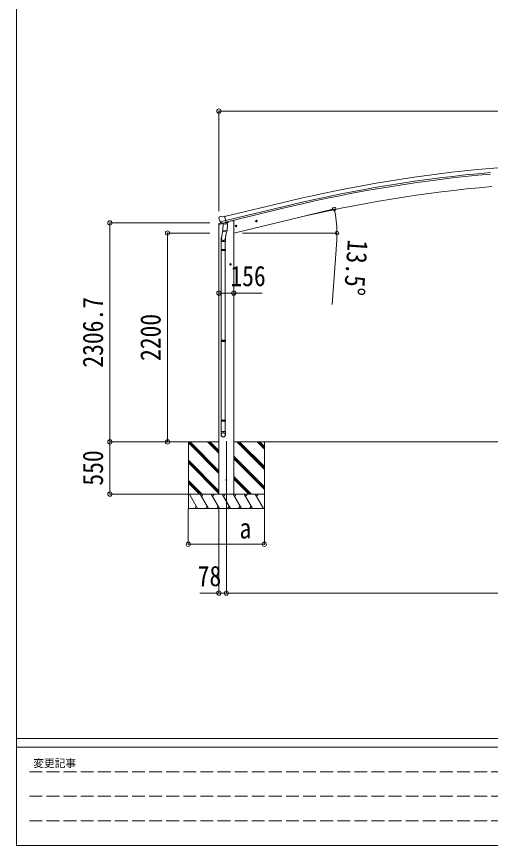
# Model space of a CAD drawing. Units: millimetres at full size. Extents: x -12578 to 12718, y -8779 to 8681.
# Drawn here: x -12578 to -7593, y -8779 to -49 of the extents above; entities that cross this region are included whole.
import ezdxf
from ezdxf.enums import TextEntityAlignment as Align

# ---------------------------------------------------------------- set-up
doc = ezdxf.new("R2010")
doc.units = ezdxf.units.MM
doc.header["$LTSCALE"] = 45
doc.header["$PDMODE"] = 32
doc.header["$PDSIZE"] = 45
doc.linetypes.add('DASHED3', pattern=[4, 3, -1])
for name, color, linetype, lineweight in [('0-0_0', 7, 'Continuous', 9), ('0-1_本体', 4, 'Continuous', 9), ('0-2_部品', 7, 'Continuous', 9), ('0-8_PARTS2', 2, 'Continuous', 9), ('0-A_寸法', 6, 'Continuous', 9), ('F-0_240', 7, 'Continuous', 9)]:
    doc.layers.add(name, color=color, linetype=linetype, lineweight=lineweight)
doc.styles.add('ＭＳ ゴシック', font='')
doc.styles.get('ＭＳ ゴシック').set_extended_font_data('MS Gothic')

msp = doc.modelspace()

# ---------------------------------------------------------------- linework, layer by layer
at = {"layer": '0-0_0'}
for p, q in [((-10448.99, -4528.76), (-10847.66, -4528.76)), ((-10770.74, -4528.76), (-10770.74, -5228.76)), ((-10448.49, -4860.52), (-10770.74, -4538.28)), ((-10448.49, -4846.38), (-10766.11, -4528.77)), ((-10448.49, -4832.24), (-10751.96, -4528.77)), ((-10448.49, -4648.39), (-10568.13, -4528.76)), ((-10448.49, -4634.25), (-10553.98, -4528.76)), ((-10448.49, -4620.11), (-10539.84, -4528.76)), ((-10292.99, -4528.76), (-3424.03, -4528.76)), ((-9970.74, -4817.77), (-10259.76, -4528.76)), ((-9970.74, -4803.63), (-10245.62, -4528.76)), ((-9970.74, -4789.49), (-10231.47, -4528.76)), ((-9970.74, -4605.64), (-10047.63, -4528.76)), ((-9970.74, -4591.5), (-10033.48, -4528.76)), ((-10019.33, -4528.77), (-10019.34, -4528.76)), ((-9970.74, -4577.36), (-10019.32, -4528.78)), ((-9970.74, -4528.76), (-9970.74, -5228.76)), ((-9970.74, -5001.62), (-10292.99, -4679.37)), ((-9970.74, -5015.76), (-10292.99, -4693.52)), ((-9970.74, -5029.91), (-10292.99, -4707.66)), ((-10448.49, -5044.37), (-10770.74, -4722.12)), ((-10448.49, -5058.51), (-10770.74, -4736.27)), ((-10448.49, -5072.66), (-10770.74, -4750.41)), ((-10626.23, -5078.76), (-10770.74, -4934.26)), ((-10640.38, -5078.76), (-10770.74, -4948.4)), ((-10654.52, -5078.76), (-10770.74, -4962.54)), ((-10105.73, -5078.76), (-10292.99, -4891.51)), ((-10119.88, -5078.76), (-10292.99, -4905.65)), ((-10134.02, -5078.76), (-10292.99, -4919.79)), ((-10770.74, -5078.76), (-9970.74, -5078.76)), ((-10673.85, -5228.76), (-10760.46, -5078.76)), ((-10558.38, -5228.76), (-10644.99, -5078.76)), ((-10614.98, -5078.76), (-10629.99, -5104.74)), ((-10442.91, -5228.76), (-10529.52, -5078.76)), ((-10514.51, -5104.74), (-10499.51, -5078.76)), ((-10327.44, -5228.76), (-10414.04, -5078.76)), ((-10399.04, -5104.74), (-10384.04, -5078.76)), ((-10211.97, -5228.76), (-10298.57, -5078.76)), ((-10283.57, -5104.75), (-10268.57, -5078.76)), ((-10096.5, -5228.76), (-10183.11, -5078.76)), ((-10168.1, -5104.75), (-10153.1, -5078.76)), ((-9981.03, -5228.76), (-10067.63, -5078.76)), ((-10052.63, -5104.74), (-10037.63, -5078.76)), ((-9970.74, -5228.76), (-10770.74, -5228.76)), ((-10688.85, -5202.78), (-10703.85, -5228.76)), ((-10573.38, -5202.78), (-10588.38, -5228.76)), ((-10457.91, -5202.78), (-10472.91, -5228.76)), ((-10342.44, -5202.78), (-10357.44, -5228.76)), ((-10226.97, -5202.78), (-10241.97, -5228.76)), ((-10111.5, -5202.78), (-10126.5, -5228.76))]:
    msp.add_line(p, q, dxfattribs=at)
at = {"layer": '0-1_本体'}
for p, q in [((-6904.96, -1588.38), (-7596.38, -1648.62)), ((-10388.98, -2154.54), (-9713.29, -1992.58)), ((-10378.89, -2196.51), (-9703.23, -2034.56)), ((-10374.97, -2212.88), (-9699.3, -2050.93)), ((-10293.49, -2328.76), (-9682.68, -2182.12)), ((-10449.16, -2237.73), (-10449.16, -5078.76)), ((-10293.16, -2198.76), (-10293.16, -5078.76))]:
    msp.add_line(p, q, dxfattribs=at)
msp.add_lwpolyline([(-10293.16, -2198.76), (-10313.16, -2198.76), (-10347, -2206.89)], dxfattribs=at)
for centre, radius, start, end in [((-6340.53, -16063.84), 14469.82, 94.97901, 103.47901), ((-6340.53, -16063.84), 14426.65, 94.97901, 103.47901), ((-6340.53, -16063.84), 14409.82, 94.97901, 103.47901), ((-6323.11, -16176.94), 14392.42, 95.00113, 103.49889)]:
    msp.add_arc(centre, radius, start, end, dxfattribs=at)
at = {"layer": '0-2_部品'}
for p, q in [((-10450.43, -2170.13), (-10450.15, -2171.28)), ((-10450.43, -2170.13), (-10450.15, -2171.28)), ((-10446.21, -2161.56), (-10450.07, -2167.85)), ((-10446.21, -2161.56), (-10450.07, -2167.85)), ((-10443.11, -2159.31), (-10429.93, -2156.14)), ((-10443.11, -2159.31), (-10429.93, -2156.14)), ((-10415.37, -2158.82), (-10428.63, -2156.12)), ((-10415.37, -2158.82), (-10428.63, -2156.12)), ((-10415.37, -2158.82), (-10389.44, -2152.59)), ((-10415.37, -2158.82), (-10389.44, -2152.59)), ((-10451.56, -2238.47), (-10408.85, -2228.21)), ((-10451.56, -2238.47), (-10408.85, -2228.21)), ((-10451.56, -2231.58), (-10451.56, -2238.47)), ((-10451.56, -2231.58), (-10451.56, -2238.47)), ((-10423.05, -2222.37), (-10449.26, -2228.66)), ((-10423.05, -2222.37), (-10449.26, -2228.66)), ((-10436.37, -2210.44), (-10378.87, -2196.63)), ((-10436.37, -2210.44), (-10378.87, -2196.63)), ((-10419.52, -2225.35), (-10435.9, -2210.86)), ((-10419.52, -2225.35), (-10435.9, -2210.86)), ((-10416.81, -2225.92), (-10409.29, -2224.11)), ((-10416.81, -2225.92), (-10409.29, -2224.11)), ((-10415.98, -2225.81), (-10414.45, -2225.44)), ((-10415.98, -2225.81), (-10414.45, -2225.44)), ((-10414.45, -2225.44), (-10377.74, -2216.63)), ((-10414.45, -2225.44), (-10377.74, -2216.63)), ((-10412.61, -2225.67), (-10412.66, -2226.41)), ((-10412.61, -2225.67), (-10412.66, -2226.41)), ((-10411.91, -2227.45), (-10386.09, -2233.89)), ((-10411.91, -2227.45), (-10386.09, -2233.89)), ((-10404.99, -2232.8), (-10409.66, -2299.64)), ((-10404.99, -2232.8), (-10409.66, -2299.64)), ((-10359.3, -2236), (-10404.99, -2232.8)), ((-10359.3, -2236), (-10404.99, -2232.8)), ((-10403.21, -2229.62), (-10403.44, -2232.91)), ((-10403.21, -2229.62), (-10403.44, -2232.91)), ((-10383.7, -2218.46), (-10384.72, -2233.06)), ((-10383.7, -2218.46), (-10384.72, -2233.06)), ((-10377.74, -2216.63), (-10376.21, -2216.27)), ((-10377.74, -2216.63), (-10376.21, -2216.27)), ((-10374.66, -2214.16), (-10373.72, -2214.23)), ((-10374.66, -2214.16), (-10373.72, -2214.23)), ((-10373.72, -2214.23), (-10360.4, -2229.54)), ((-10373.72, -2214.23), (-10360.4, -2229.54)), ((-10369.72, -2218.82), (-10350.83, -2214.29)), ((-10369.72, -2218.82), (-10350.83, -2214.29)), ((-10363.97, -2302.83), (-10359.3, -2236)), ((-10363.97, -2302.83), (-10359.3, -2236)), ((-10360.4, -2229.54), (-10360.85, -2235.89)), ((-10360.4, -2229.54), (-10360.85, -2235.89)), ((-10347, -2206.11), (-10347, -2209.42)), ((-10347, -2206.11), (-10347, -2209.42)), ((-10278.52, -2256.57), (-10259.07, -2251.91)), ((-10278.52, -2256.57), (-10259.07, -2251.91)), ((-10273.96, -2248.8), (-10276.09, -2255.99)), ((-10273.96, -2248.8), (-10276.09, -2255.99)), ((-10266.66, -2247.04), (-10273.96, -2248.8)), ((-10266.66, -2247.04), (-10273.96, -2248.8)), ((-10266.46, -2263.96), (-10271.13, -2244.52)), ((-10266.46, -2263.96), (-10271.13, -2244.52)), ((-10261.5, -2252.49), (-10266.66, -2247.04)), ((-10261.5, -2252.49), (-10266.66, -2247.04)), ((-10263.63, -2259.68), (-10261.5, -2252.49)), ((-10263.63, -2259.68), (-10261.5, -2252.49)), ((-10064.69, -2204.83), (-10045.24, -2200.16)), ((-10064.69, -2204.83), (-10045.24, -2200.16)), ((-10060.13, -2197.05), (-10062.27, -2204.24)), ((-10060.13, -2197.05), (-10062.27, -2204.24)), ((-10052.84, -2195.29), (-10060.13, -2197.05)), ((-10052.84, -2195.29), (-10060.13, -2197.05)), ((-10052.63, -2212.21), (-10057.3, -2192.77)), ((-10052.63, -2212.21), (-10057.3, -2192.77)), ((-10047.67, -2200.74), (-10052.84, -2195.29)), ((-10047.67, -2200.74), (-10052.84, -2195.29)), ((-10049.8, -2207.94), (-10047.67, -2200.74)), ((-10049.8, -2207.94), (-10047.67, -2200.74)), ((-10409.32, -2294.75), (-10423.84, -2382.52)), ((-10409.32, -2294.75), (-10423.84, -2382.52)), ((-10410.52, -2312.1), (-10409.65, -2299.64)), ((-10410.52, -2312.1), (-10409.65, -2299.64)), ((-10410.13, -2313.46), (-10410.13, -2313.46)), ((-10410.13, -2313.46), (-10410.13, -2313.46)), ((-10363.97, -2302.83), (-10409.66, -2299.64)), ((-10363.97, -2302.83), (-10409.66, -2299.64)), ((-10408.68, -2314.24), (-10366.98, -2317.16)), ((-10408.68, -2314.24), (-10366.98, -2317.16)), ((-10370.49, -2316.91), (-10383.14, -2391.84)), ((-10370.49, -2316.91), (-10383.14, -2391.84)), ((-10363.99, -2302.83), (-10364.87, -2315.53)), ((-10363.99, -2302.83), (-10364.87, -2315.53)), ((-10425.99, -2419.68), (-10425.99, -2385.33)), ((-10425.99, -2419.68), (-10425.99, -2385.33)), ((-10379.99, -2419.68), (-10425.99, -2419.68)), ((-10379.99, -2419.68), (-10425.99, -2419.68)), ((-10423.99, -2419.68), (-10423.99, -2502.2)), ((-10423.99, -2419.68), (-10423.99, -2502.2)), ((-10381.99, -2419.68), (-10381.99, -2502.2)), ((-10381.99, -2419.68), (-10381.99, -2502.2)), ((-10379.99, -2385.03), (-10379.99, -2419.68)), ((-10379.99, -2385.03), (-10379.99, -2419.68)), ((-10425.99, -2504.2), (-10424.99, -2502.2)), ((-10425.99, -2504.2), (-10424.99, -2502.2)), ((-10379.99, -2504.2), (-10425.99, -2504.2)), ((-10379.99, -2504.2), (-10425.99, -2504.2)), ((-10379.99, -2512.2), (-10425.99, -2512.2)), ((-10379.99, -2512.2), (-10425.99, -2512.2)), ((-10380.99, -2502.2), (-10424.99, -2502.2)), ((-10380.99, -2502.2), (-10424.99, -2502.2)), ((-10380.99, -2514.2), (-10424.99, -2514.2)), ((-10380.99, -2514.2), (-10424.99, -2514.2)), ((-10423.99, -2514.2), (-10423.99, -3458.39)), ((-10423.99, -2514.2), (-10423.99, -3458.39)), ((-10381.99, -2514.2), (-10381.99, -3458.39)), ((-10381.99, -2514.2), (-10381.99, -3458.39)), ((-10379.99, -2504.2), (-10380.99, -2502.2)), ((-10379.99, -2504.2), (-10380.99, -2502.2)), ((-10379.99, -2512.2), (-10380.99, -2514.2)), ((-10379.99, -2512.2), (-10380.99, -2514.2)), ((-10379.99, -2504.2), (-10379.99, -2512.2)), ((-10379.99, -2504.2), (-10379.99, -2512.2)), ((-10317.49, -2658.26), (-10337.49, -2658.26)), ((-10317.49, -2658.26), (-10337.49, -2658.26)), ((-10327.49, -2650.76), (-10333.99, -2654.51)), ((-10327.49, -2650.76), (-10333.99, -2654.51)), ((-10333.99, -2654.51), (-10333.99, -2662.02)), ((-10333.99, -2654.51), (-10333.99, -2662.02)), ((-10333.99, -2662.02), (-10327.49, -2665.77)), ((-10333.99, -2662.02), (-10327.49, -2665.77)), ((-10327.49, -2668.26), (-10327.49, -2648.26)), ((-10327.49, -2668.26), (-10327.49, -2648.26)), ((-10320.99, -2654.51), (-10327.49, -2650.76)), ((-10320.99, -2654.51), (-10327.49, -2650.76)), ((-10425.99, -3460.39), (-10424.99, -3458.39)), ((-10425.99, -3460.39), (-10424.99, -3458.39)), ((-10379.99, -3460.39), (-10425.99, -3460.39)), ((-10379.99, -3460.39), (-10425.99, -3460.39)), ((-10379.99, -3468.39), (-10425.99, -3468.39)), ((-10379.99, -3468.39), (-10425.99, -3468.39)), ((-10380.99, -3458.39), (-10424.99, -3458.39)), ((-10380.99, -3458.39), (-10424.99, -3458.39)), ((-10380.99, -3470.39), (-10424.99, -3470.39)), ((-10380.99, -3470.39), (-10424.99, -3470.39)), ((-10423.99, -3470.39), (-10423.99, -4298.32)), ((-10423.99, -3470.39), (-10423.99, -4298.32)), ((-10381.99, -3470.39), (-10381.99, -4298.32)), ((-10381.99, -3470.39), (-10381.99, -4298.32)), ((-10379.99, -3460.39), (-10380.99, -3458.39)), ((-10379.99, -3460.39), (-10380.99, -3458.39)), ((-10379.99, -3468.39), (-10380.99, -3470.39)), ((-10379.99, -3468.39), (-10380.99, -3470.39)), ((-10379.99, -3460.39), (-10379.99, -3468.39)), ((-10379.99, -3460.39), (-10379.99, -3468.39)), ((-10425.99, -4300.32), (-10424.99, -4298.32)), ((-10425.99, -4300.32), (-10424.99, -4298.32)), ((-10379.99, -4300.32), (-10425.99, -4300.32)), ((-10379.99, -4300.32), (-10425.99, -4300.32)), ((-10379.99, -4308.32), (-10425.99, -4308.32)), ((-10379.99, -4308.32), (-10425.99, -4308.32)), ((-10380.99, -4298.32), (-10424.99, -4298.32)), ((-10380.99, -4298.32), (-10424.99, -4298.32)), ((-10380.99, -4310.32), (-10424.99, -4310.32)), ((-10380.99, -4310.32), (-10424.99, -4310.32)), ((-10423.99, -4310.32), (-10423.99, -4420.32)), ((-10423.99, -4310.32), (-10423.99, -4420.32)), ((-10381.99, -4310.32), (-10381.99, -4420.32)), ((-10381.99, -4310.32), (-10381.99, -4420.32)), ((-10379.99, -4300.32), (-10380.99, -4298.32)), ((-10379.99, -4300.32), (-10380.99, -4298.32)), ((-10379.99, -4308.32), (-10380.99, -4310.32)), ((-10379.99, -4308.32), (-10380.99, -4310.32)), ((-10379.99, -4300.32), (-10379.99, -4308.32)), ((-10379.99, -4300.32), (-10379.99, -4308.32)), ((-10425.99, -4454.46), (-10425.99, -4420.32)), ((-10379.99, -4420.32), (-10425.99, -4420.32)), ((-10425.99, -4454.46), (-10425.99, -4420.32)), ((-10379.99, -4420.32), (-10425.99, -4420.32)), ((-10379.99, -4454.46), (-10379.99, -4420.32)), ((-10379.99, -4454.46), (-10379.99, -4420.32))]:
    msp.add_line(p, q, dxfattribs=at)
for points in [[(-10384.01, -2218.04), (-10374.29, -2215.71), (-10389.44, -2152.59)], [(-10384.01, -2218.04), (-10374.29, -2215.71), (-10389.44, -2152.59)], [(-10436.65, -2209.86), (-10436.06, -2210.71), (-10435.9, -2210.86)], [(-10436.65, -2209.86), (-10436.06, -2210.71), (-10435.9, -2210.86)], [(-10384.01, -2218.04), (-10384.25, -2218.19), (-10409.02, -2224.14), (-10409.29, -2224.11)], [(-10384.01, -2218.04), (-10384.25, -2218.19), (-10409.02, -2224.14), (-10409.29, -2224.11)], [(-10276.09, -2255.99), (-10270.93, -2261.44), (-10263.63, -2259.68)], [(-10276.09, -2255.99), (-10270.93, -2261.44), (-10263.63, -2259.68)], [(-10062.27, -2204.24), (-10057.1, -2209.69), (-10049.8, -2207.94)], [(-10062.27, -2204.24), (-10057.1, -2209.69), (-10049.8, -2207.94)], [(-10425.99, -2504.2), (-10425.99, -2512.2), (-10424.99, -2514.2)], [(-10425.99, -2504.2), (-10425.99, -2512.2), (-10424.99, -2514.2)], [(-10327.49, -2665.77), (-10320.99, -2662.02), (-10320.99, -2654.51)], [(-10327.49, -2665.77), (-10320.99, -2662.02), (-10320.99, -2654.51)], [(-10425.99, -3460.39), (-10425.99, -3468.39), (-10424.99, -3470.39)], [(-10425.99, -3460.39), (-10425.99, -3468.39), (-10424.99, -3470.39)], [(-10425.99, -4300.32), (-10425.99, -4308.32), (-10424.99, -4310.32)], [(-10425.99, -4300.32), (-10425.99, -4308.32), (-10424.99, -4310.32)]]:
    msp.add_lwpolyline(points, dxfattribs=at)
for centre, radius in [((-10268.8, -2254.24), 8.5), ((-10268.8, -2254.24), 8.5), ((-10268.8, -2254.24), 7.7), ((-10268.8, -2254.24), 7.7), ((-10268.8, -2254.24), 6.5), ((-10268.8, -2254.24), 6.5), ((-10054.97, -2202.49), 8.5), ((-10054.97, -2202.49), 8.5), ((-10054.97, -2202.49), 7.7), ((-10054.97, -2202.49), 7.7), ((-10054.97, -2202.49), 6.5), ((-10054.97, -2202.49), 6.5), ((-10327.49, -2658.26), 8.5), ((-10327.49, -2658.26), 8.5), ((-10327.49, -2658.26), 7.7), ((-10327.49, -2658.26), 7.7), ((-10327.49, -2658.26), 6.5), ((-10327.49, -2658.26), 6.5)]:
    msp.add_circle(centre, radius, dxfattribs=at)
at = {"layer": '0-2_部品', "color": 4}
msp.add_circle((-10371.24, -4928.76), 4.5, dxfattribs=at)
msp.add_circle((-10371.24, -4928.76), 4.5, dxfattribs=at)
at = {"layer": '0-2_部品'}
for centre, radius, start, end in [((-10253.35, -2124.03), 202.4, 193.5, 205.09125), ((-10253.35, -2124.03), 202.4, 193.5, 205.09125), ((-10441.95, -2164.17), 5, 103.5, 148.5), ((-10441.95, -2164.17), 5, 103.5, 148.5), ((-10429.23, -2159.06), 3, 78.5, 103.5), ((-10429.23, -2159.06), 3, 78.5, 103.5), ((-10448.56, -2231.58), 3, 103.5, 180), ((-10448.56, -2231.58), 3, 103.5, 180), ((-10416.09, -2225.33), 0.5, 248.23754, 283.5), ((-10416.09, -2225.33), 0.5, 248.23754, 283.5), ((-10413.11, -2225.64), 0.5, 356, 103.5), ((-10413.11, -2225.64), 0.5, 356, 103.5), ((-10411.66, -2226.48), 1, 176, 256), ((-10411.66, -2226.48), 1, 176, 256), ((-10385.74, -2232.92), 1.03, 250.03897, 351.96569), ((-10385.74, -2232.92), 1.03, 250.03897, 351.96569), ((-10383.1, -2218.54), 0.604, 100.59842, 172.20595), ((-10383.1, -2218.54), 0.604, 100.59842, 172.20595), ((-10376.33, -2215.78), 0.5, 283.5, 318.76246), ((-10376.33, -2215.78), 0.5, 283.5, 318.76246), ((-10352, -2209.42), 5, 283.5, 0), ((-10352, -2209.42), 5, 283.5, 0), ((-10408.58, -2312.28), 1.95, 175.04017, 217.47766), ((-10408.58, -2312.28), 1.95, 175.04017, 217.47766), ((-10408.54, -2312.25), 2, 217.40962, 266), ((-10408.54, -2312.25), 2, 217.40962, 266), ((-10366.84, -2315.16), 2, 266, 349.46843), ((-10366.84, -2315.16), 2, 266, 349.46843)]:
    msp.add_arc(centre, radius, start, end, dxfattribs=at)
for centre, major_axis, ratio, start_param, end_param in [((-10447.51, -2169.42), (-1.57, -2.57), 0.99628, 4.712389, 5.4996506), ((-10447.51, -2169.42), (-1.57, -2.57), 0.99628, 4.712389, 5.4996506), ((-10417.54, -2223.09), (-0.73, -2.92), 0.997631, 5.8041905, 6.6006116), ((-10417.54, -2223.09), (-0.73, -2.92), 0.997631, 5.8041905, 6.6006116), ((-10417.48, -2222.87), (2.63, 3.16), 0.650902, 4.0958226, 4.1686332), ((-10417.48, -2222.87), (2.63, 3.16), 0.650902, 4.0958226, 4.1686332), ((-10417.51, -2222.99), (-0.73, -2.92), 0.997631, 0.3902369, 0.4789948), ((-10417.51, -2222.99), (-0.73, -2.92), 0.997631, 0.3902369, 0.4789948), ((-10402.99, -2385.03), (23, 0), 0.996195, 2.5560258, 6.5663028), ((-10402.99, -2385.03), (23, 0), 0.996195, 2.5560258, 6.5663028), ((-10402.99, -2385.03), (21, 0), 0.996195, 2.9349147, 5.9512394), ((-10402.99, -2385.03), (21, 0), 0.996195, 2.9349147, 5.9512394), ((-10402.99, -4452.72), (-23, 0), 0.996195, 3.1415927, 6.2831853), ((-10402.99, -4452.72), (-23, 0), 0.996195, 3.1415927, 6.2831853), ((-10402.99, -4454.46), (-23, 0), 0.996195, 3.1415927, 6.2831853), ((-10402.99, -4454.46), (-23, 0), 0.996195, 3.1415927, 6.2831853), ((-10402.99, -4454.46), (0, -23.43), 0.981806, 4.712389, 7.8539816), ((-10402.99, -4454.46), (0, -23.43), 0.981806, 4.712389, 7.8539816)]:
    msp.add_ellipse(centre, major_axis=major_axis, ratio=ratio, start_param=start_param, end_param=end_param, dxfattribs=at)
msp.add_ellipse((-10402.99, -4454.46), major_axis=(21, 0), ratio=0.996195, dxfattribs=at)
msp.add_ellipse((-10402.99, -4454.46), major_axis=(21, 0), ratio=0.996195, dxfattribs=at)
at = {"layer": '0-8_PARTS2'}
msp.add_line((-10371.24, -4519.55), (-10371.24, -5369.8), dxfattribs=at)
at = {"layer": '0-A_寸法'}
for p, q in [((-10449.16, -1044.87), (-10449.16, -2099.69)), ((-3267.16, -1044.87), (-10449.16, -1044.87)), ((-9682.51, -2182.08), (-9235.99, -2074.88)), ((-11595.66, -2222.01), (-10546.57, -2222.01)), ((-11595.66, -4528.76), (-11595.66, -2222.01)), ((-10989.43, -2328.76), (-10546.57, -2328.76)), ((-10989.43, -4528.76), (-10989.43, -2328.76)), ((-10200.96, -2328.76), (-9205.94, -2328.76)), ((-9209.63, -2405.22), (-9257.28, -3080.74)), ((-10449.16, -2961.99), (-10293.16, -2961.99)), ((-10293.16, -2961.99), (-9993.16, -2961.99)), ((-11595.66, -4528.76), (-10989.43, -4528.76)), ((-11595.66, -5078.76), (-11595.66, -4528.76)), ((-10989.43, -4528.76), (-10546.57, -4528.76)), ((-11595.66, -5078.76), (-10770.74, -5078.76)), ((-10771.16, -5606.65), (-10771.16, -5232.25)), ((-10449.16, -6121.64), (-10449.16, -5232.25)), ((-10371.16, -6121.64), (-10371.16, -5232.25)), ((-9971.16, -5606.65), (-9971.16, -5232.25)), ((-10771.16, -5606.65), (-9971.16, -5606.65)), ((-10449.16, -6121.64), (-10649.16, -6121.64)), ((-10371.16, -6121.64), (-10449.16, -6121.64)), ((-10371.16, -6121.64), (-3345.16, -6121.64))]:
    msp.add_line(p, q, dxfattribs=at)
for centre in [(-9236.96, -2075.11), (-9206.94, -2328.76)]:
    msp.add_circle(centre, 19.12, dxfattribs=at)
for start, end in [(0, 13.5), (355.9652, 0)]:
    msp.add_arc((-10293.49, -2328.76), 1086.56, start, end, dxfattribs=at)
for p in [(-10449.16, -1044.87), (-11595.66, -2222.01), (-10989.43, -2328.76), (-10449.16, -2961.99), (-10293.16, -2961.99), (-11595.66, -4528.76), (-10989.43, -4528.76), (-11595.66, -5078.76), (-10771.16, -5606.65), (-9971.16, -5606.65), (-10449.16, -6121.64), (-10371.16, -6121.64)]:
    msp.add_point(p, dxfattribs=at)
at = {"layer": 'F-0_240', "color": 5}
for p, q in [((-12578.18, 8681.02), (-12578.18, -8778.98)), ((-12578.18, -7653.98), (12081.82, -7653.98)), ((-12578.18, -7743.98), (8081.68, -7743.98)), ((-12578.18, -8778.98), (12081.82, -8778.98))]:
    msp.add_line(p, q, dxfattribs=at)
at = {"layer": 'F-0_240', "color": 4, "linetype": 'DASHED3'}
for p, q in [((-12443.18, -8002.74), (-5238.32, -8002.74)), ((-12443.18, -8261.48), (-5238.32, -8261.48)), ((-12443.18, -8520.23), (-5238.32, -8520.23))]:
    msp.add_line(p, q, dxfattribs=at)

# ---------------------------------------------------------------- texts
at = {"layer": '0-A_寸法', "color": 7, "style": 'ＭＳ ゴシック', "width": 0.85}
for s, rotation, p in [('13.5°', 265.965, (-9156.02, -2389.84)), ('2306.7', 90, (-11604.66, -3746.64)), ('2200', 90, (-10998.43, -3676.26)), ('550', 90, (-11604.66, -4989.39))]:
    msp.add_text(s, height=214.4, rotation=rotation, dxfattribs=at).set_placement(p, align=Align.BOTTOM_LEFT)
for s, p in [('156', (-10328.78, -2952.99)), ('a', (-10233.03, -5609.65)), ('78', (-10672.91, -6112.64))]:
    msp.add_text(s, height=214.4, dxfattribs=at).set_placement(p, align=Align.BOTTOM_LEFT)
at = {"layer": 'F-0_240', "style": 'ＭＳ ゴシック'}
msp.add_text('変更記事', height=82.48, dxfattribs=at).set_placement((-12402.34, -7980.23), align=Align.BOTTOM_LEFT)

doc.saveas('drawing.dxf')
